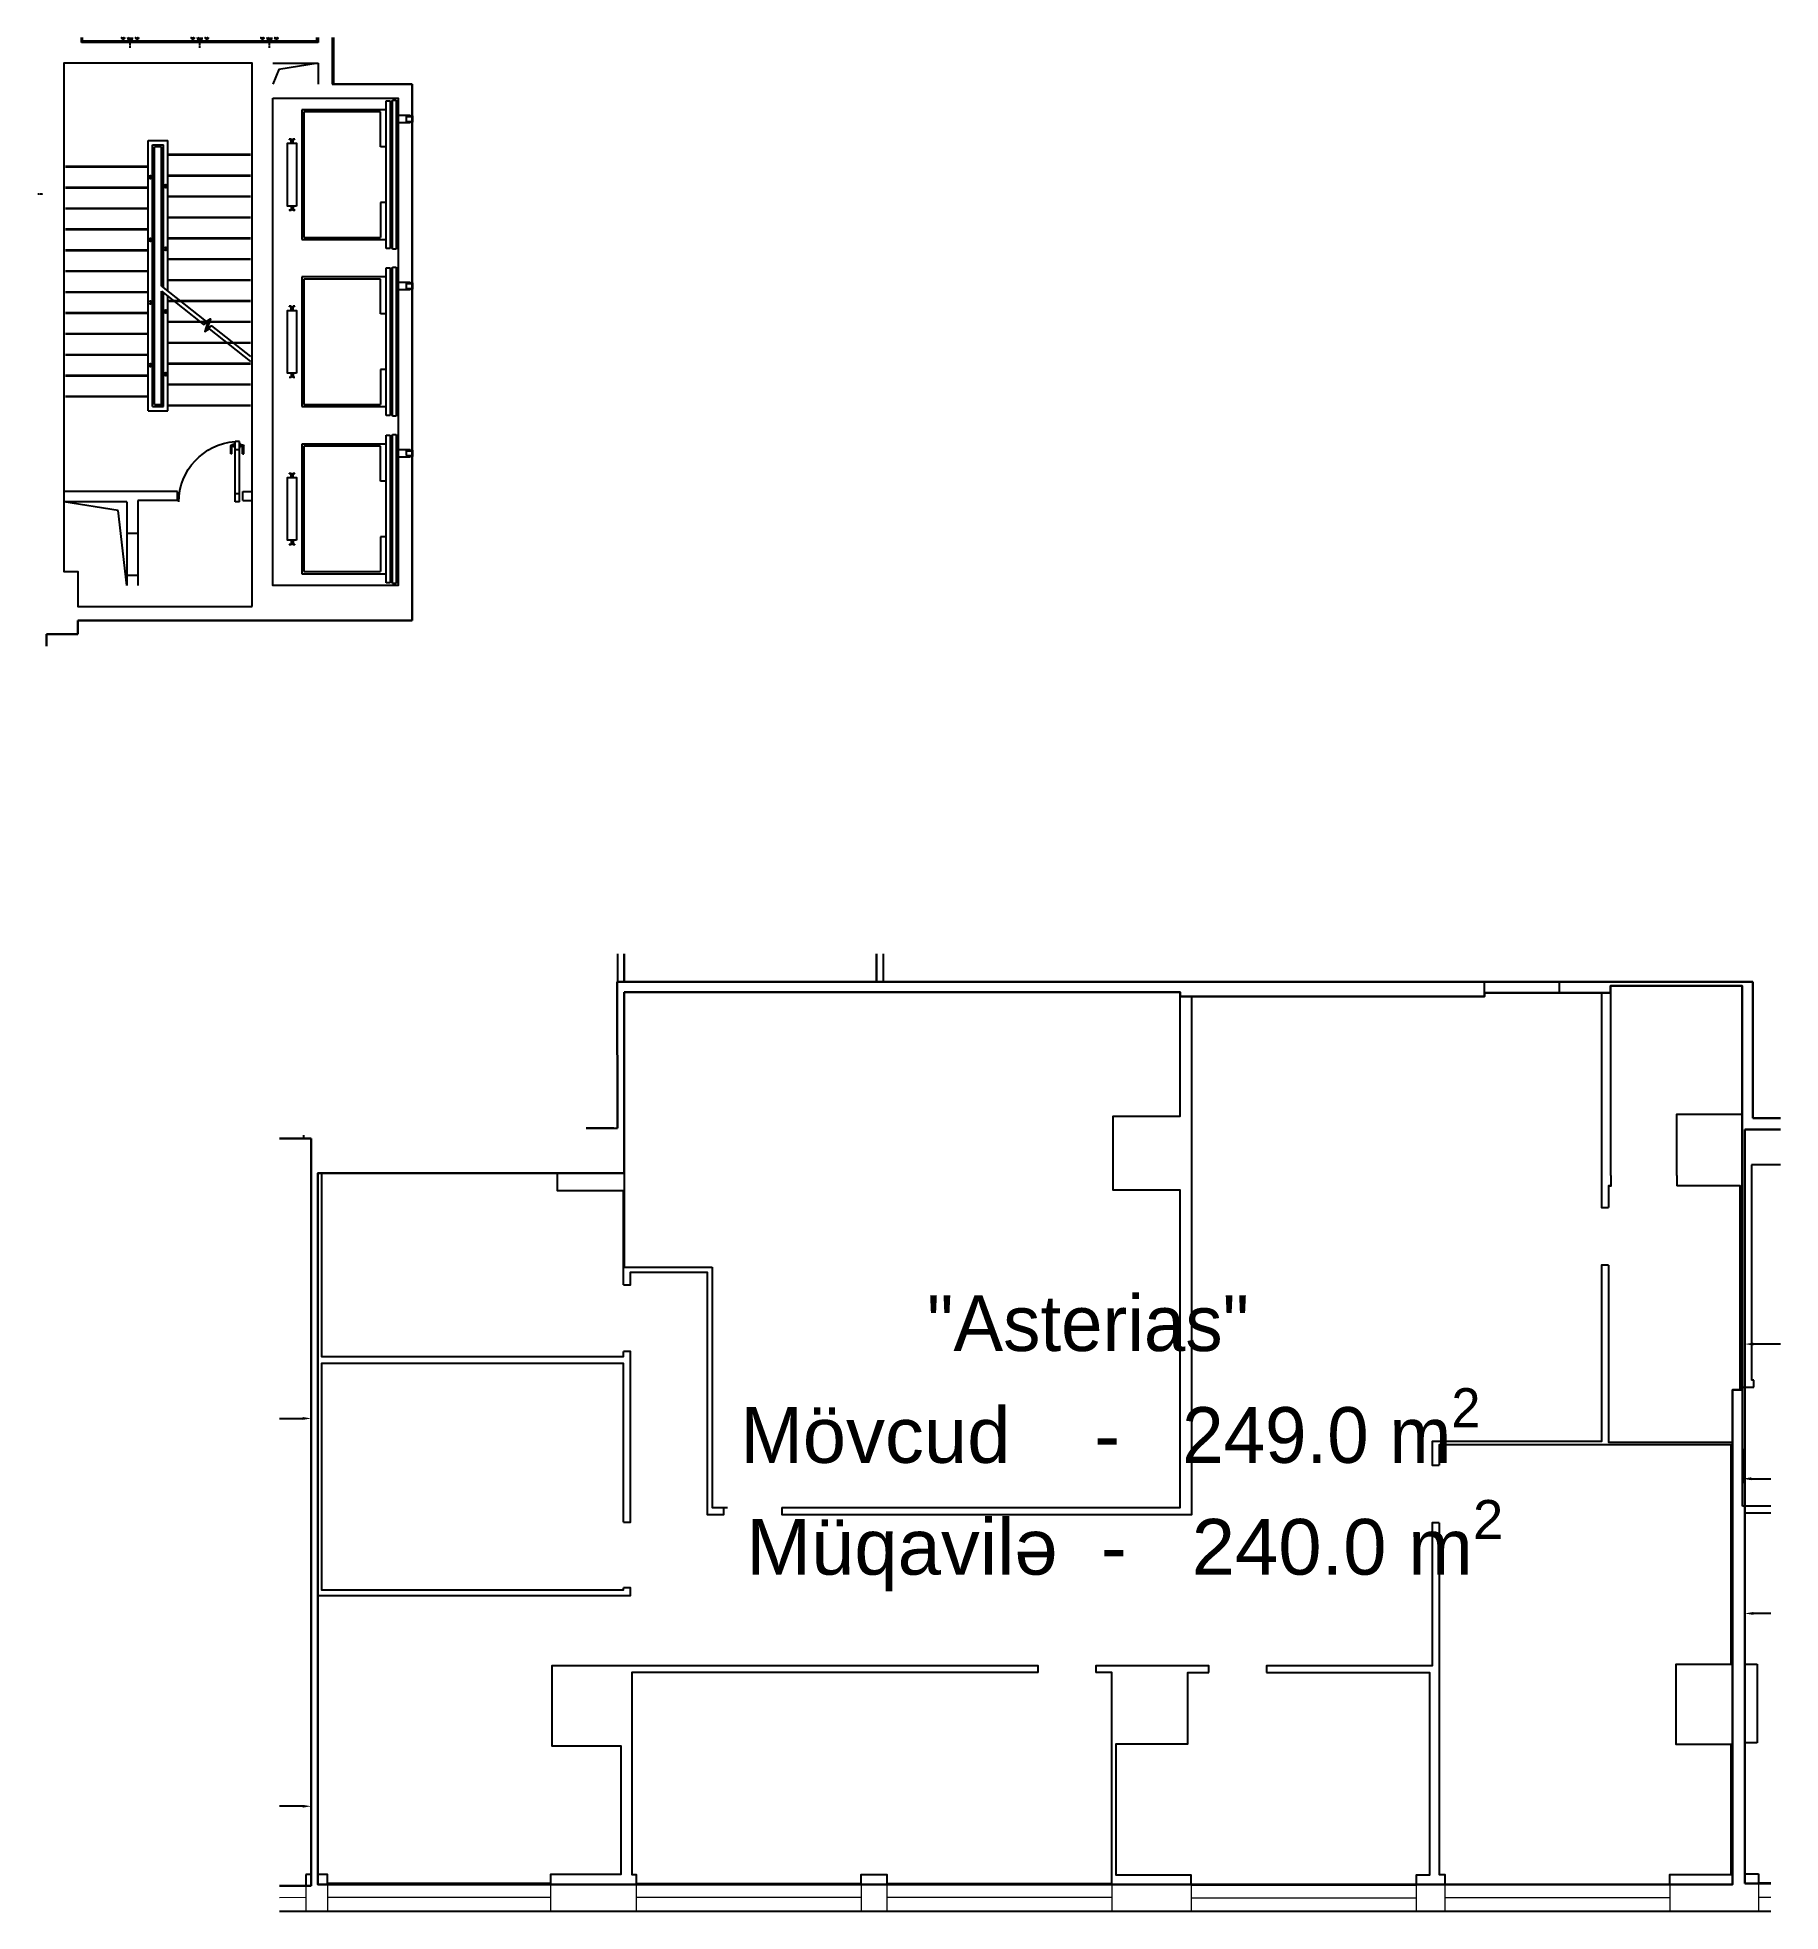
# Model space of a CAD drawing. Header units: millimetres. Extents: x 1200793 to 1225818, y -220242 to -193332.
import ezdxf

# ---------------------------------------------------------------- set-up
doc = ezdxf.new("R2010")
doc.units = ezdxf.units.MM
doc.linetypes.add('DASHDOT2', pattern=[12.7, 6.35, -3.175, 0, -3.175])
doc.linetypes.add('HIDDEN2', pattern=[4.7625, 3.175, -1.5875])
for name, color, linetype in [('Baca', 7, 'Continuous'), ('Divar-esas', 7, 'Continuous'), ('Divar-komek', 7, 'Continuous'), ('Kafel', 7, 'Continuous'), ('Lift', 7, 'Continuous'), ('Meheccer', 7, 'Continuous'), ('OFFICE_BOUNDARY', 3, 'Continuous'), ('Pillekan', 7, 'Continuous'), ('Qapi', 7, 'Continuous'), ('Santexnika', 7, 'Continuous')]:
    doc.layers.add(name, color=color, linetype=linetype)
doc.layers.add('syse', color=135, linetype='Continuous', lineweight=15)

msp = doc.modelspace()

# ---------------------------------------------------------------- linework, layer by layer
for p, q in [((1201423, -193402), (1201423, -193332)), ((1204823, -193402), (1201423, -193402)), ((1204823, -193332), (1204823, -193402)), ((1205023, -193332), (1205023, -194002)), ((1205023, -194002), (1206173, -194002)), ((1206173, -194002), (1206173, -201702)), ((1204434, -194792), (1204408, -194792)), ((1204408, -194796), (1204408, -194792)), ((1204430, -194796), (1204408, -194796)), ((1204434, -194848), (1204434, -194800)), ((1204438, -194844), (1204438, -194796)), ((1204458, -194844), (1204458, -194796)), ((1204488, -194792), (1204462, -194792)), ((1204462, -194848), (1204462, -194800)), ((1204488, -194796), (1204466, -194796)), ((1204488, -194796), (1204488, -194792)), ((1204458, -194852), (1204438, -194852)), ((1204454, -194848), (1204442, -194848)), ((1204408, -195808), (1204408, -195812)), ((1204408, -195808), (1204430, -195808)), ((1204408, -195812), (1204434, -195812)), ((1204434, -195756), (1204434, -195804)), ((1204438, -195752), (1204458, -195752)), ((1204438, -195760), (1204438, -195808)), ((1204442, -195756), (1204454, -195756)), ((1204458, -195760), (1204458, -195808)), ((1204462, -195756), (1204462, -195804)), ((1204462, -195812), (1204488, -195812)), ((1204466, -195808), (1204488, -195808)), ((1204488, -195808), (1204488, -195812)), ((1204434, -197192), (1204408, -197192)), ((1204408, -197196), (1204408, -197192)), ((1204430, -197196), (1204408, -197196)), ((1204434, -197248), (1204434, -197200)), ((1204438, -197244), (1204438, -197196)), ((1204454, -197248), (1204442, -197248)), ((1204458, -197244), (1204458, -197196)), ((1204488, -197192), (1204462, -197192)), ((1204462, -197248), (1204462, -197200)), ((1204488, -197196), (1204466, -197196)), ((1204488, -197196), (1204488, -197192)), ((1204458, -197252), (1204438, -197252)), ((1204408, -198208), (1204408, -198212)), ((1204408, -198208), (1204430, -198208)), ((1204408, -198212), (1204434, -198212)), ((1204434, -198156), (1204434, -198204)), ((1204438, -198152), (1204458, -198152)), ((1204438, -198160), (1204438, -198208)), ((1204442, -198156), (1204454, -198156)), ((1204458, -198160), (1204458, -198208)), ((1204462, -198156), (1204462, -198204)), ((1204462, -198212), (1204488, -198212)), ((1204466, -198208), (1204488, -198208)), ((1204488, -198208), (1204488, -198212)), ((1204434, -199592), (1204408, -199592)), ((1204408, -199596), (1204408, -199592)), ((1204430, -199596), (1204408, -199596)), ((1204434, -199648), (1204434, -199600)), ((1204438, -199644), (1204438, -199596)), ((1204458, -199652), (1204438, -199652)), ((1204454, -199648), (1204442, -199648)), ((1204458, -199644), (1204458, -199596)), ((1204488, -199592), (1204462, -199592)), ((1204462, -199648), (1204462, -199600)), ((1204488, -199596), (1204466, -199596)), ((1204488, -199596), (1204488, -199592)), ((1204408, -200608), (1204408, -200612)), ((1204408, -200608), (1204430, -200608)), ((1204408, -200612), (1204434, -200612)), ((1204434, -200556), (1204434, -200604)), ((1204438, -200552), (1204458, -200552)), ((1204438, -200560), (1204438, -200608)), ((1204442, -200556), (1204454, -200556)), ((1204458, -200560), (1204458, -200608)), ((1204462, -200556), (1204462, -200604)), ((1204462, -200612), (1204488, -200612)), ((1204466, -200608), (1204488, -200608)), ((1204488, -200608), (1204488, -200612)), ((1206173, -201702), (1201373, -201702)), ((1201373, -201702), (1201373, -201902)), ((1201373, -201902), (1200923, -201902)), ((1200923, -201902), (1200923, -202072)), ((1209118, -206492), (1209118, -206892)), ((1209218, -206492), (1209218, -206891)), ((1212838, -206891), (1212838, -206492)), ((1212938, -206892), (1212938, -206492)), ((1209118, -208992), (1209118, -206892)), ((1209118, -206892), (1225418, -206892)), ((1209218, -206891), (1212838, -206891)), ((1225418, -206892), (1225418, -208852)), ((1208668, -208993), (1209118, -208992)), ((1225418, -208852), (1225818, -208852)), ((1204613, -209092), (1204613, -209142)), ((1204613, -209142), (1204723, -209142)), ((1204723, -209142), (1204723, -219712)), ((1225818, -209522), (1225403, -209522)), ((1225403, -209522), (1225403, -212612)), ((1225273, -214422), (1225273, -212712)), ((1225273, -212712), (1225433, -212712)), ((1225433, -212712), (1225433, -212612)), ((1225678, -214422), (1225273, -214422)), ((1225678, -214522), (1225303, -214522)), ((1225303, -214522), (1225303, -216692)), ((1225303, -216692), (1225483, -216692)), ((1225483, -216692), (1225483, -217822)), ((1225483, -217822), (1225303, -217822)), ((1225303, -217822), (1225303, -219702)), ((1204723, -219712), (1204643, -219712)), ((1204643, -219712), (1204643, -219872)), ((1225303, -219702), (1225503, -219702)), ((1225503, -219702), (1225503, -219832)), ((1225503, -219832), (1225678, -219832)), ((1204643, -219872), (1204268, -219872)), ((1225678, -220242), (1204268, -220242))]:
    msp.add_line(p, q)
at = {"color": 1, "lineweight": 30}
for p, q in [((1205043, -194002), (1205043, -193332)), ((1206173, -194002), (1205043, -194002)), ((1206173, -201702), (1206173, -194002)), ((1201373, -201902), (1201373, -201702)), ((1201373, -201702), (1206173, -201702)), ((1200923, -202072), (1200923, -201902)), ((1200923, -201902), (1201373, -201902)), ((1209218, -206891), (1209218, -206492)), ((1212838, -206492), (1212838, -206891)), ((1225418, -206892), (1209116, -206892)), ((1209116, -206892), (1209119, -208992)), ((1212838, -206891), (1209218, -206891)), ((1225418, -208852), (1225418, -206892)), ((1209218, -207042), (1217198, -207042)), ((1209218, -209642), (1209218, -207042)), ((1217198, -207042), (1217198, -207102)), ((1217198, -207102), (1221568, -207102)), ((1221568, -207102), (1221568, -207052)), ((1221568, -207052), (1223378, -207052)), ((1223378, -207052), (1223378, -206952)), ((1223378, -206952), (1225268, -206952)), ((1225268, -206952), (1225268, -212752)), ((1209068, -208992), (1208668, -208992)), ((1225303, -219842), (1225303, -209012)), ((1225303, -209012), (1225818, -209012)), ((1225818, -208852), (1225418, -208852)), ((1204268, -209142), (1204723, -209142)), ((1204723, -209142), (1204723, -219872)), ((1204818, -219852), (1204818, -209642)), ((1204818, -209642), (1209218, -209642)), ((1225268, -212752), (1225128, -212752)), ((1225128, -212752), (1225128, -219852)), ((1225128, -219852), (1204818, -219852)), ((1225678, -219842), (1225303, -219842)), ((1204723, -219872), (1204268, -219872))]:
    msp.add_line(p, q, dxfattribs=at)
at = {"color": 0, "lineweight": -2, "transparency": 16777216}
for p, q in [((1225303, -212013), (1225303, -212157)), ((1204723, -213159), (1204723, -213099)), ((1225273, -213598), (1225273, -214091)), ((1225303, -216165), (1225303, -215900)), ((1204723, -219080), (1204723, -218668))]:
    msp.add_line(p, q, dxfattribs=at)
at = {"color": 0, "lineweight": -2}
for p, q in [((1225818, -212094), (1225428, -212094)), ((1204268, -213162), (1204598, -213162)), ((1225398, -214028), (1225678, -214028)), ((1225678, -215962), (1225428, -215962)), ((1204598, -218731), (1204268, -218731))]:
    msp.add_line(p, q, dxfattribs=at)
at = {"color": 5, "lineweight": 5}
for p, q in [((1204643, -220042), (1204268, -220044)), ((1225678, -220042), (1225503, -220042))]:
    msp.add_line(p, q, dxfattribs=at)
for points in [[(1203873, -201502), (1203873, -193702), (1201173, -193702), (1201173, -201002), (1201373, -201002), (1201373, -201502), (1203873, -201502)], [(1217368, -207102), (1221568, -207102), (1221568, -206892)], [(1222638, -206892), (1222638, -207052), (1223248, -207052), (1223248, -210132), (1223348, -210132)], [(1209218, -207042), (1209218, -210992), (1210478, -210992)], [(1217148, -207042), (1209218, -207042)], [(1211478, -214442), (1217198, -214442), (1217198, -209882), (1216238, -209882), (1216238, -208822), (1217198, -208822), (1217198, -207042)], [(1211478, -214442), (1211478, -214542), (1217368, -214542), (1217368, -207102)], [(1224328, -209672), (1224328, -208792), (1225268, -208792), (1225268, -206952), (1223378, -206952), (1223378, -209672)], [(1209208, -211242), (1209208, -209892), (1208258, -209892), (1208258, -209642), (1204868, -209642), (1204868, -212272), (1209208, -212272), (1209208, -212202)], [(1223348, -209822), (1223388, -209822), (1223388, -209672)], [(1223348, -210962), (1223348, -213502), (1225128, -213502), (1225128, -212752), (1225238, -212752), (1225238, -209822), (1224328, -209822)], [(1223388, -209822), (1223348, -209822), (1223348, -210132)], [(1224328, -209672), (1224328, -209822)], [(1223348, -210962), (1223248, -210962), (1223248, -213492), (1220818, -213492), (1220818, -213832), (1220918, -213832)], [(1209208, -211242), (1209308, -211242), (1209308, -211062), (1210408, -211062), (1210408, -214542), (1210648, -214542), (1210648, -214442)], [(1210478, -210992), (1210478, -214442), (1210698, -214442)], [(1209208, -214652), (1209308, -214652), (1209308, -212202), (1209208, -212202)], [(1209208, -214652), (1209208, -212372), (1204868, -212372), (1204868, -215622), (1209208, -215622), (1209208, -215592)], [(1225433, -212612), (1225403, -212612)], [(1220918, -214662), (1220918, -219712), (1220998, -219712), (1220998, -219852), (1224228, -219852), (1224228, -219712), (1225108, -219712), (1225108, -217842), (1224318, -217842), (1224318, -216692), (1225108, -216692), (1225108, -213542), (1220918, -213542), (1220918, -213832)], [(1220918, -214662), (1220818, -214662), (1220818, -216712), (1218438, -216712), (1218438, -216812)], [(1209208, -216712), (1208178, -216712), (1208178, -217862), (1209168, -217862), (1209168, -219712), (1208158, -219712), (1208158, -219842), (1204958, -219842), (1204958, -219712), (1204818, -219712), (1204818, -215702), (1209208, -215702)], [(1209208, -215702), (1209308, -215702), (1209308, -215592), (1209208, -215592)], [(1215158, -216812), (1215158, -216712), (1209308, -216712), (1209208, -216712)], [(1215158, -216812), (1209328, -216812), (1209328, -219712), (1209388, -219712), (1209388, -219842), (1212618, -219842), (1212618, -219712), (1212988, -219712), (1212988, -219842), (1216218, -219842), (1216218, -216812), (1215988, -216812)], [(1217608, -216812), (1217608, -216712), (1215988, -216712), (1215988, -216812)], [(1218438, -216812), (1220778, -216812), (1220778, -219722), (1220588, -219722), (1220588, -219862), (1217358, -219862), (1217358, -219722), (1216278, -219722), (1216278, -217832), (1217308, -217832), (1217308, -216812), (1217608, -216812)]]:
    msp.add_lwpolyline(points)
msp.add_lwpolyline([(1204173, -194202), (1205973, -194202), (1205973, -201202), (1204173, -201202)], close=True)
at = {"lineweight": 5}
for points in [[(1204958, -219842), (1204958, -220242)], [(1208158, -219842), (1208158, -220242)], [(1209388, -219842), (1209388, -220242)], [(1212618, -219842), (1212618, -220242)], [(1212988, -219842), (1212988, -220242)], [(1216218, -219842), (1216218, -220242)], [(1220998, -219852), (1220998, -220242)], [(1224228, -219852), (1224228, -220242)], [(1225503, -219832), (1225503, -220242)], [(1204643, -219872), (1204643, -220242)], [(1217358, -219862), (1217358, -220242)], [(1220588, -219862), (1220588, -220242)]]:
    msp.add_lwpolyline(points, dxfattribs=at)
at = {"color": 5, "lineweight": 5}
for points in [[(1208158, -220042), (1204958, -220042)], [(1212618, -220042), (1209388, -220042)], [(1216218, -220042), (1212988, -220042)], [(1220588, -220052), (1217358, -220052)], [(1224228, -220047), (1220998, -220047)]]:
    msp.add_lwpolyline(points, dxfattribs=at)
at = {"extrusion": (0, 0, -1)}
for centre, start, end in [((-1204430, -194800), 90, 180), ((-1204434, -194796), 90, 180), ((-1204462, -194796), 0, 90), ((-1204466, -194800), 0, 90), ((-1204438, -194848), -90, 0), ((-1204442, -194844), -90, 0), ((-1204454, -194844), 180, -90), ((-1204458, -194848), 180, -90), ((-1204430, -195804), 180, -90), ((-1204438, -195756), 0, 90), ((-1204434, -195808), 180, -90), ((-1204442, -195760), 0, 90), ((-1204454, -195760), 90, 180), ((-1204458, -195756), 90, 180), ((-1204462, -195808), -90, 0), ((-1204466, -195804), -90, 0), ((-1204430, -197200), 90, 180), ((-1204434, -197196), 90, 180), ((-1204438, -197248), -90, 0), ((-1204442, -197244), -90, 0), ((-1204454, -197244), 180, -90), ((-1204462, -197196), 0, 90), ((-1204458, -197248), 180, -90), ((-1204466, -197200), 0, 90), ((-1204430, -198204), 180, -90), ((-1204438, -198156), 0, 90), ((-1204434, -198208), 180, -90), ((-1204442, -198160), 0, 90), ((-1204454, -198160), 90, 180), ((-1204458, -198156), 90, 180), ((-1204462, -198208), -90, 0), ((-1204466, -198204), -90, 0), ((-1204430, -199600), 90, 180), ((-1204434, -199596), 90, 180), ((-1204438, -199648), -90, 0), ((-1204442, -199644), -90, 0), ((-1204454, -199644), 180, -90), ((-1204462, -199596), 0, 90), ((-1204458, -199648), 180, -90), ((-1204466, -199600), 0, 90), ((-1204430, -200604), 180, -90), ((-1204438, -200556), 0, 90), ((-1204434, -200608), 180, -90), ((-1204442, -200560), 0, 90), ((-1204454, -200560), 90, 180), ((-1204458, -200556), 90, 180), ((-1204462, -200608), -90, 0), ((-1204466, -200604), -90, 0)]:
    msp.add_arc(centre, 4, start, end, dxfattribs=at)
at = {"color": 0, "transparency": 16777216}
for points in [[(1225428, -212074), (1225428, -212115), (1225303, -212094)], [(1204598, -213141), (1204598, -213183), (1204723, -213162)], [(1225398, -214007), (1225398, -214049), (1225273, -214028)], [(1225428, -215941), (1225428, -215983), (1225303, -215962)], [(1204598, -218710), (1204598, -218751), (1204723, -218731)]]:
    msp.add_solid(points, dxfattribs=at)
at = {"layer": 'Baca'}
for p, q in [((1201952, -200124), (1201173, -200002)), ((1202073, -201202), (1201952, -200124))]:
    msp.add_line(p, q, dxfattribs=at)
msp.add_lwpolyline([(1204823, -193702), (1204257, -193793), (1204173, -194002)], dxfattribs=at)
at = {"layer": 'Divar-esas'}
for p, q in [((1202803, -199852), (1201173, -199852)), ((1202803, -199982), (1202803, -199852)), ((1203743, -199852), (1203873, -199852)), ((1203743, -199982), (1203743, -199852)), ((1202073, -200002), (1201173, -200002)), ((1202073, -200002), (1202073, -200452)), ((1202803, -199982), (1202233, -199982)), ((1202233, -199982), (1202233, -200452)), ((1203743, -199982), (1203873, -199982)), ((1202073, -200452), (1202233, -200452)), ((1202073, -201052), (1202073, -201202)), ((1202073, -201052), (1202233, -201052)), ((1202233, -201052), (1202233, -201202))]:
    msp.add_line(p, q, dxfattribs=at)
at = {"layer": 'Divar-komek'}
for p, q in [((1204823, -193332), (1204823, -193402)), ((1205023, -193332), (1205023, -194002)), ((1205023, -193332), (1205023, -194002)), ((1204173, -193702), (1204823, -193702)), ((1204823, -193702), (1204823, -194002)), ((1202073, -200452), (1202073, -201052)), ((1202233, -200452), (1202233, -201052))]:
    msp.add_line(p, q, dxfattribs=at)
at = {"layer": 'Kafel'}
for p, q in [((1201438, -193402), (1201438, -193332)), ((1201438, -193387), (1204803, -193387)), ((1204803, -193402), (1204803, -193332)), ((1205043, -193332), (1205043, -194002))]:
    msp.add_line(p, q, dxfattribs=at)
at = {"layer": 'Lift'}
for p, q in [((1205798, -196362), (1205798, -194242)), ((1205798, -194242), (1205858, -194242)), ((1205858, -194242), (1205858, -196362)), ((1205888, -196372), (1205888, -194232)), ((1205888, -194232), (1205943, -194232)), ((1205888, -194232), (1205943, -194232)), ((1205943, -194232), (1205943, -196372)), ((1204588, -194371), (1204588, -196233)), ((1205798, -194371), (1204588, -194371)), ((1204618, -194402), (1204618, -196202)), ((1205718, -194402), (1204618, -194402)), ((1205718, -194902), (1205718, -194402)), ((1205798, -194902), (1205718, -194902)), ((1205798, -195702), (1205718, -195702)), ((1205718, -195702), (1205718, -196202)), ((1204588, -196233), (1205798, -196233)), ((1204618, -196202), (1205718, -196202)), ((1205858, -196362), (1205798, -196362)), ((1205943, -196372), (1205888, -196372)), ((1205798, -198762), (1205798, -196642)), ((1205798, -196642), (1205858, -196642)), ((1205858, -196642), (1205858, -198762)), ((1205888, -198772), (1205888, -196632)), ((1205888, -196632), (1205943, -196632)), ((1205888, -196632), (1205943, -196632)), ((1205943, -196632), (1205943, -198772)), ((1204588, -196771), (1204588, -198633)), ((1205798, -196771), (1204588, -196771)), ((1204618, -196802), (1204618, -198602)), ((1205718, -196802), (1204618, -196802)), ((1205718, -197302), (1205718, -196802)), ((1205798, -197302), (1205718, -197302)), ((1205798, -198102), (1205718, -198102)), ((1205718, -198102), (1205718, -198602)), ((1204588, -198633), (1205798, -198633)), ((1204618, -198602), (1205718, -198602)), ((1205858, -198762), (1205798, -198762)), ((1205943, -198772), (1205888, -198772)), ((1205798, -201162), (1205798, -199042)), ((1205798, -199042), (1205858, -199042)), ((1205858, -199042), (1205858, -201162)), ((1205888, -201172), (1205888, -199032)), ((1205888, -199032), (1205943, -199032)), ((1205888, -199032), (1205943, -199032)), ((1205943, -199032), (1205943, -201172)), ((1204588, -199171), (1204588, -201033)), ((1205798, -199171), (1204588, -199171)), ((1204618, -199202), (1204618, -201002)), ((1205718, -199202), (1204618, -199202)), ((1205718, -199702), (1205718, -199202)), ((1205798, -199702), (1205718, -199702)), ((1205798, -200502), (1205718, -200502)), ((1205718, -200502), (1205718, -201002)), ((1204618, -201002), (1205718, -201002)), ((1204588, -201033), (1205798, -201033)), ((1205858, -201162), (1205798, -201162)), ((1205943, -201172), (1205888, -201172))]:
    msp.add_line(p, q, dxfattribs=at)
at = {"layer": 'Lift', "linetype": 'Continuous'}
for p, q in [((1205973, -194447), (1206143, -194447)), ((1206143, -194557), (1205973, -194557)), ((1206088, -194467), (1206173, -194467)), ((1206088, -194467), (1206088, -194537)), ((1206088, -194537), (1206173, -194537)), ((1206143, -194447), (1206143, -194467)), ((1206143, -194537), (1206143, -194557)), ((1206173, -194457), (1206176, -194457)), ((1206173, -194547), (1206176, -194547)), ((1206176, -194457), (1206176, -194547)), ((1205973, -196847), (1206143, -196847)), ((1206143, -196957), (1205973, -196957)), ((1206088, -196867), (1206173, -196867)), ((1206088, -196867), (1206088, -196937)), ((1206088, -196937), (1206173, -196937)), ((1206143, -196847), (1206143, -196867)), ((1206143, -196937), (1206143, -196957)), ((1206173, -196857), (1206176, -196857)), ((1206173, -196947), (1206176, -196947)), ((1206176, -196857), (1206176, -196947)), ((1205973, -199247), (1206143, -199247)), ((1206143, -199357), (1205973, -199357)), ((1206088, -199267), (1206173, -199267)), ((1206088, -199267), (1206088, -199337)), ((1206088, -199337), (1206173, -199337)), ((1206143, -199247), (1206143, -199267)), ((1206143, -199337), (1206143, -199357)), ((1206173, -199257), (1206176, -199257)), ((1206173, -199347), (1206176, -199347)), ((1206176, -199257), (1206176, -199347))]:
    msp.add_line(p, q, dxfattribs=at)
at = {"layer": 'Lift', "extrusion": (0, 0, -1)}
for points in [[(-1204513, -195752), (-1204383, -195752), (-1204383, -194852), (-1204513, -194852)], [(-1204513, -198152), (-1204383, -198152), (-1204383, -197252), (-1204513, -197252)], [(-1204513, -200552), (-1204383, -200552), (-1204383, -199652), (-1204513, -199652)]]:
    msp.add_lwpolyline(points, close=True, dxfattribs=at)
at = {"layer": 'Meheccer'}
for p, q in [((1202383, -198692), (1202383, -194812)), ((1202383, -194812), (1202663, -194812)), ((1202663, -196974), (1202663, -194812)), ((1202443, -198632), (1202443, -194872)), ((1202443, -194872), (1202603, -194872)), ((1202603, -196927), (1202603, -194872)), ((1202603, -198632), (1202603, -197000)), ((1202663, -198692), (1202663, -197048)), ((1202383, -198692), (1202663, -198692)), ((1202443, -198632), (1202603, -198632))]:
    msp.add_line(p, q, dxfattribs=at)
for centre, radius in [((1202413, -195337), 25), ((1202413, -195337), 5), ((1202633, -195467), 25), ((1202633, -195467), 5), ((1202413, -196237), 25), ((1202633, -196367), 25), ((1202413, -197138), 25), ((1202633, -197267), 25), ((1202633, -197267), 5), ((1202413, -198037), 25), ((1202633, -198167), 25), ((1202633, -198167), 5)]:
    msp.add_circle(centre, radius, dxfattribs=at)
at = {"layer": 'Meheccer', "linetype": 'HIDDEN2'}
for centre in [(1202413, -196237), (1202633, -196367), (1202413, -197138), (1202413, -198037)]:
    msp.add_circle(centre, 5, dxfattribs=at)
at = {"layer": 'OFFICE_BOUNDARY'}
msp.add_lwpolyline([(1209218, -207042), (1217198, -207042), (1217198, -207102), (1221568, -207102), (1221568, -207052), (1223378, -207052), (1223378, -206952), (1225268, -206952), (1225268, -212752), (1225128, -212752), (1225128, -219852), (1204818, -219852), (1204818, -209642), (1209218, -209642), (1209218, -207042)], close=True, dxfattribs=at)
at = {"layer": 'Pillekan'}
for p, q in [((1202473, -198602), (1202473, -194902)), ((1202573, -194902), (1202473, -194902)), ((1202573, -196903), (1202573, -194902)), ((1202573, -195010), (1202603, -195010)), ((1202573, -195017), (1202603, -195017)), ((1202663, -195010), (1203853, -195010)), ((1202663, -195017), (1203853, -195017)), ((1202383, -195187), (1201193, -195187)), ((1202383, -195194), (1201193, -195194)), ((1202473, -195187), (1202443, -195187)), ((1202473, -195194), (1202443, -195194)), ((1202573, -195310), (1202603, -195310)), ((1202573, -195317), (1202603, -195317)), ((1202663, -195310), (1203853, -195310)), ((1202663, -195317), (1203853, -195317)), ((1202383, -195487), (1201193, -195487)), ((1202383, -195494), (1201193, -195494)), ((1202473, -195487), (1202443, -195487)), ((1202473, -195494), (1202443, -195494)), ((1202573, -195610), (1202603, -195610)), ((1202573, -195617), (1202603, -195617)), ((1202663, -195610), (1203853, -195610)), ((1202663, -195617), (1203853, -195617)), ((1202383, -195787), (1201193, -195787)), ((1202383, -195794), (1201193, -195794)), ((1202473, -195787), (1202443, -195787)), ((1202473, -195794), (1202443, -195794)), ((1202383, -196087), (1201193, -196087)), ((1202383, -196094), (1201193, -196094)), ((1202473, -196087), (1202443, -196087)), ((1202473, -196094), (1202443, -196094)), ((1202573, -195910), (1202603, -195910)), ((1202573, -195917), (1202603, -195917)), ((1202663, -195910), (1203853, -195910)), ((1202663, -195917), (1203853, -195917)), ((1202383, -196387), (1201193, -196387)), ((1202383, -196394), (1201193, -196394)), ((1202473, -196387), (1202443, -196387)), ((1202473, -196394), (1202443, -196394)), ((1202573, -196210), (1202603, -196210)), ((1202573, -196217), (1202603, -196217)), ((1202663, -196210), (1203853, -196210)), ((1202663, -196217), (1203853, -196217)), ((1202383, -196687), (1201193, -196687)), ((1202383, -196694), (1201193, -196694)), ((1202473, -196687), (1202443, -196687)), ((1202473, -196694), (1202443, -196694)), ((1202573, -196510), (1202603, -196510)), ((1202573, -196517), (1202603, -196517)), ((1202663, -196510), (1203853, -196510)), ((1202663, -196517), (1203853, -196517)), ((1202573, -196810), (1202603, -196810)), ((1202573, -196817), (1202603, -196817)), ((1202573, -198617), (1202573, -196977)), ((1202663, -196810), (1203853, -196810)), ((1202663, -196817), (1203853, -196817)), ((1202383, -196987), (1201193, -196987)), ((1202383, -196994), (1201193, -196994)), ((1202473, -196987), (1202443, -196987)), ((1202473, -196994), (1202443, -196994)), ((1202573, -197110), (1202603, -197110)), ((1202573, -197117), (1202603, -197117)), ((1202663, -197110), (1203853, -197110)), ((1202663, -197117), (1203853, -197117)), ((1202383, -197287), (1201193, -197287)), ((1202383, -197294), (1201193, -197294)), ((1202473, -197287), (1202443, -197287)), ((1202473, -197294), (1202443, -197294)), ((1202573, -197410), (1202603, -197410)), ((1202573, -197417), (1202603, -197417)), ((1202663, -197410), (1203853, -197410)), ((1202663, -197417), (1203853, -197417)), ((1202383, -197587), (1201193, -197587)), ((1202383, -197594), (1201193, -197594)), ((1202473, -197587), (1202443, -197587)), ((1202473, -197594), (1202443, -197594)), ((1202573, -197710), (1202603, -197710)), ((1202573, -197717), (1202603, -197717)), ((1202663, -197710), (1203853, -197710)), ((1202663, -197717), (1203853, -197717)), ((1202383, -197887), (1201193, -197887)), ((1202383, -197894), (1201193, -197894)), ((1202473, -197887), (1202443, -197887)), ((1202473, -197894), (1202443, -197894)), ((1202573, -198010), (1202603, -198010)), ((1202573, -198017), (1202603, -198017)), ((1202663, -198010), (1203853, -198010)), ((1202663, -198017), (1203853, -198017)), ((1202383, -198187), (1201193, -198187)), ((1202383, -198194), (1201193, -198194)), ((1202473, -198187), (1202443, -198187)), ((1202473, -198194), (1202443, -198194)), ((1202573, -198310), (1202603, -198310)), ((1202573, -198317), (1202603, -198317)), ((1202663, -198310), (1203853, -198310)), ((1202663, -198317), (1203853, -198317)), ((1202383, -198487), (1201193, -198487)), ((1202383, -198494), (1201193, -198494)), ((1202473, -198487), (1202443, -198487)), ((1202473, -198494), (1202443, -198494)), ((1202473, -198602), (1202573, -198602)), ((1202573, -198610), (1202603, -198610)), ((1202573, -198617), (1202603, -198617)), ((1202663, -198610), (1203853, -198610)), ((1202663, -198617), (1203853, -198617))]:
    msp.add_line(p, q, dxfattribs=at)
at = {"layer": 'Pillekan', "linetype": 'Continuous'}
for points in [[(1202573, -196903), (1203213, -197409), (1203275, -197370), (1203229, -197509), (1203292, -197471), (1203853, -197913)], [(1202573, -196977), (1203177, -197454), (1203239, -197415), (1203193, -197554), (1203255, -197516), (1203853, -197987)]]:
    msp.add_lwpolyline(points, dxfattribs=at)
at = {"layer": 'Qapi', "linetype": 'Continuous'}
for p, q in [((1203567, -199313), (1203567, -199198)), ((1203567, -199313), (1203567, -199198)), ((1203585, -199313), (1203567, -199313)), ((1203585, -199313), (1203567, -199313)), ((1203611, -199180), (1203585, -199180)), ((1203611, -199180), (1203585, -199180)), ((1203611, -199180), (1203585, -199180)), ((1203611, -199180), (1203585, -199180)), ((1203611, -199180), (1203585, -199180)), ((1203611, -199180), (1203585, -199180)), ((1203585, -199313), (1203585, -199198)), ((1203611, -199198), (1203585, -199198)), ((1203585, -199313), (1203585, -199198)), ((1203611, -199198), (1203585, -199198)), ((1203611, -199215), (1203611, -199162)), ((1203611, -199215), (1203611, -199162)), ((1203629, -199162), (1203611, -199162)), ((1203611, -199215), (1203611, -199162)), ((1203611, -199215), (1203611, -199162)), ((1203629, -199162), (1203611, -199162)), ((1203629, -199215), (1203611, -199215)), ((1203629, -199215), (1203611, -199215)), ((1203691, -199162), (1203709, -199162)), ((1203691, -199162), (1203709, -199162)), ((1203691, -199215), (1203709, -199215)), ((1203691, -199215), (1203709, -199215)), ((1203709, -199215), (1203709, -199162)), ((1203709, -199215), (1203709, -199162)), ((1203709, -199215), (1203709, -199162)), ((1203709, -199215), (1203709, -199162)), ((1203709, -199180), (1203736, -199180)), ((1203709, -199180), (1203736, -199180)), ((1203709, -199180), (1203736, -199180)), ((1203709, -199180), (1203736, -199180)), ((1203709, -199180), (1203736, -199180)), ((1203709, -199180), (1203736, -199180)), ((1203709, -199198), (1203736, -199198)), ((1203709, -199198), (1203736, -199198)), ((1203736, -199313), (1203736, -199198)), ((1203736, -199313), (1203736, -199198)), ((1203736, -199313), (1203754, -199313)), ((1203736, -199313), (1203754, -199313)), ((1203754, -199313), (1203754, -199198)), ((1203754, -199313), (1203754, -199198))]:
    msp.add_line(p, q, dxfattribs=at)
at = {"layer": 'Qapi'}
for p, q in [((1203691, -199135), (1203629, -199135)), ((1203691, -199135), (1203629, -199135)), ((1203629, -200002), (1203629, -199135)), ((1203691, -199135), (1203629, -199135)), ((1203691, -199135), (1203629, -199135)), ((1203629, -200002), (1203629, -199135)), ((1203691, -199251), (1203629, -199251)), ((1203691, -199251), (1203629, -199251)), ((1203691, -200002), (1203691, -199135)), ((1203691, -200002), (1203691, -199135)), ((1203691, -199887), (1203629, -199887)), ((1203691, -199887), (1203629, -199887)), ((1203691, -200002), (1203629, -200002)), ((1203691, -200002), (1203629, -200002)), ((1203691, -200002), (1203629, -200002)), ((1203691, -200002), (1203629, -200002))]:
    msp.add_line(p, q, dxfattribs=at)
at = {"layer": 'Qapi', "extrusion": (0, 0, -1)}
msp.add_arc((-1203691, -200002), 869, 0, 85.8935, dxfattribs=at)
msp.add_arc((-1203691, -200002), 869, 0, 85.8935, dxfattribs=at)
at = {"layer": 'Qapi', "linetype": 'Continuous', "extrusion": (0, 0, -1)}
for centre, start, end in [((-1203585, -199198), 0, 90), ((-1203585, -199198), 0, 90), ((-1203736, -199198), 90, 180), ((-1203736, -199198), 90, 180)]:
    msp.add_arc(centre, 17.8, start, end, dxfattribs=at)
at = {"layer": 'Santexnika'}
for p, q in [((1202011, -193339), (1202015, -193339)), ((1202015, -193343), (1202015, -193332)), ((1202030, -193343), (1202015, -193343)), ((1202019, -193346), (1202019, -193343)), ((1202027, -193347), (1202027, -193343)), ((1202030, -193343), (1202030, -193332)), ((1202034, -193339), (1202030, -193339)), ((1202178, -193387), (1202068, -193387)), ((1202106, -193332), (1202106, -193335)), ((1202139, -193332), (1202139, -193335)), ((1202211, -193339), (1202215, -193339)), ((1202215, -193343), (1202215, -193332)), ((1202215, -193343), (1202230, -193343)), ((1202218, -193347), (1202218, -193343)), ((1202226, -193346), (1202226, -193343)), ((1202230, -193343), (1202230, -193332)), ((1202234, -193339), (1202230, -193339)), ((1203011, -193339), (1203015, -193339)), ((1203015, -193343), (1203015, -193332)), ((1203030, -193343), (1203015, -193343)), ((1203019, -193346), (1203019, -193343)), ((1203027, -193347), (1203027, -193343)), ((1203030, -193343), (1203030, -193332)), ((1203034, -193339), (1203030, -193339)), ((1203067, -193387), (1203177, -193387)), ((1203106, -193332), (1203106, -193335)), ((1203139, -193332), (1203139, -193335)), ((1203211, -193339), (1203215, -193339)), ((1203215, -193343), (1203215, -193332)), ((1203215, -193343), (1203230, -193343)), ((1203218, -193347), (1203218, -193343)), ((1203226, -193346), (1203226, -193343)), ((1203230, -193343), (1203230, -193332)), ((1203234, -193339), (1203230, -193339)), ((1204011, -193339), (1204015, -193339)), ((1204015, -193343), (1204015, -193332)), ((1204030, -193343), (1204015, -193343)), ((1204019, -193346), (1204019, -193343)), ((1204027, -193347), (1204027, -193343)), ((1204030, -193343), (1204030, -193332)), ((1204034, -193339), (1204030, -193339)), ((1204067, -193387), (1204177, -193387)), ((1204106, -193332), (1204106, -193335)), ((1204139, -193332), (1204139, -193335)), ((1204211, -193339), (1204215, -193339)), ((1204215, -193343), (1204215, -193332)), ((1204215, -193343), (1204230, -193343)), ((1204218, -193347), (1204218, -193343)), ((1204226, -193346), (1204226, -193343)), ((1204230, -193343), (1204230, -193332)), ((1204234, -193339), (1204230, -193339))]:
    msp.add_line(p, q, dxfattribs=at)
at = {"layer": 'Santexnika', "color": 26, "linetype": 'DASHDOT2', "true_color": 0x791e15}
for p, q in [((1202123, -193482), (1202123, -193332)), ((1203123, -193482), (1203123, -193332)), ((1204123, -193482), (1204123, -193332)), ((1200869, -195582), (1200793, -195582))]:
    msp.add_line(p, q, dxfattribs=at)
at = {"layer": 'Santexnika'}
for points in [[(1201998, -193335), (1201998, -193338), (1202000, -193340), (1202002, -193342), (1202005, -193342), (1202008, -193342), (1202010, -193340), (1202012, -193338), (1202012, -193335), (1202012, -193332), (1202012, -193332)], [(1201998, -193332), (1201998, -193332), (1201998, -193335)], [(1202015, -193335), (1202015, -193338), (1202017, -193341), (1202020, -193342), (1202023, -193343), (1202026, -193342), (1202028, -193341), (1202030, -193338), (1202030, -193335), (1202030, -193332)], [(1202015, -193332), (1202015, -193335)], [(1202033, -193335), (1202033, -193338), (1202035, -193340), (1202037, -193342), (1202040, -193342), (1202043, -193342), (1202045, -193340), (1202047, -193338), (1202047, -193335), (1202047, -193332), (1202047, -193332)], [(1202033, -193332), (1202033, -193332), (1202033, -193335)], [(1202086, -193335), (1202089, -193349), (1202097, -193361), (1202108, -193369), (1202123, -193371), (1202137, -193369), (1202148, -193361), (1202156, -193349), (1202159, -193335), (1202158, -193332)], [(1202087, -193332), (1202086, -193335)], [(1202106, -193335), (1202107, -193342), (1202111, -193347), (1202116, -193350), (1202123, -193352), (1202129, -193350), (1202134, -193347), (1202138, -193342), (1202139, -193335), (1202138, -193332)], [(1202107, -193332), (1202106, -193335)], [(1202198, -193335), (1202198, -193338), (1202200, -193340), (1202202, -193342), (1202205, -193342), (1202208, -193342), (1202210, -193340), (1202212, -193338), (1202212, -193335), (1202212, -193332), (1202212, -193332)], [(1202198, -193332), (1202198, -193332), (1202198, -193335)], [(1202215, -193335), (1202215, -193338), (1202217, -193341), (1202220, -193342), (1202223, -193343), (1202226, -193342), (1202228, -193341), (1202230, -193338), (1202230, -193335), (1202230, -193332)], [(1202215, -193332), (1202215, -193335)], [(1202233, -193335), (1202233, -193338), (1202235, -193340), (1202237, -193342), (1202240, -193342), (1202243, -193342), (1202245, -193340), (1202247, -193338), (1202247, -193335), (1202247, -193332), (1202247, -193332)], [(1202233, -193332), (1202233, -193332), (1202233, -193335)], [(1202998, -193335), (1202998, -193338), (1203000, -193340), (1203002, -193342), (1203005, -193342), (1203008, -193342), (1203010, -193340), (1203012, -193338), (1203012, -193335), (1203012, -193332), (1203012, -193332)], [(1202998, -193332), (1202998, -193332), (1202998, -193335)], [(1203015, -193335), (1203015, -193338), (1203017, -193341), (1203020, -193342), (1203023, -193343), (1203026, -193342), (1203028, -193341), (1203030, -193338), (1203030, -193335), (1203030, -193332)], [(1203015, -193332), (1203015, -193335)], [(1203033, -193335), (1203033, -193338), (1203035, -193340), (1203037, -193342), (1203040, -193342), (1203043, -193342), (1203045, -193340), (1203047, -193338), (1203047, -193335), (1203047, -193332), (1203047, -193332)], [(1203033, -193332), (1203033, -193332), (1203033, -193335)], [(1203086, -193335), (1203089, -193349), (1203097, -193361), (1203108, -193369), (1203123, -193371), (1203137, -193369), (1203148, -193361), (1203156, -193349), (1203159, -193335), (1203158, -193332)], [(1203087, -193332), (1203086, -193335)], [(1203106, -193335), (1203107, -193342), (1203111, -193347), (1203116, -193350), (1203123, -193352), (1203129, -193350), (1203134, -193347), (1203138, -193342), (1203139, -193335), (1203138, -193332)], [(1203107, -193332), (1203106, -193335)], [(1203198, -193335), (1203198, -193338), (1203200, -193340), (1203202, -193342), (1203205, -193342), (1203208, -193342), (1203210, -193340), (1203212, -193338), (1203212, -193335), (1203212, -193332), (1203212, -193332)], [(1203198, -193332), (1203198, -193332), (1203198, -193335)], [(1203215, -193335), (1203215, -193338), (1203217, -193341), (1203220, -193342), (1203223, -193343), (1203226, -193342), (1203228, -193341), (1203230, -193338), (1203230, -193335), (1203230, -193332)], [(1203215, -193332), (1203215, -193335)], [(1203233, -193335), (1203233, -193338), (1203235, -193340), (1203237, -193342), (1203240, -193342), (1203243, -193342), (1203245, -193340), (1203247, -193338), (1203247, -193335), (1203247, -193332), (1203247, -193332)], [(1203233, -193332), (1203233, -193332), (1203233, -193335)], [(1203998, -193335), (1203998, -193338), (1204000, -193340), (1204002, -193342), (1204005, -193342), (1204008, -193342), (1204010, -193340), (1204012, -193338), (1204012, -193335), (1204012, -193332), (1204012, -193332)], [(1203998, -193332), (1203998, -193332), (1203998, -193335)], [(1204015, -193335), (1204015, -193338), (1204017, -193341), (1204020, -193342), (1204023, -193343), (1204026, -193342), (1204028, -193341), (1204030, -193338), (1204030, -193335), (1204030, -193332)], [(1204015, -193332), (1204015, -193335)], [(1204033, -193335), (1204033, -193338), (1204035, -193340), (1204037, -193342), (1204040, -193342), (1204043, -193342), (1204045, -193340), (1204047, -193338), (1204047, -193335), (1204047, -193332), (1204047, -193332)], [(1204033, -193332), (1204033, -193332), (1204033, -193335)], [(1204086, -193335), (1204089, -193349), (1204097, -193361), (1204108, -193369), (1204123, -193371), (1204137, -193369), (1204148, -193361), (1204156, -193349), (1204159, -193335), (1204158, -193332)], [(1204087, -193332), (1204086, -193335)], [(1204106, -193335), (1204107, -193342), (1204111, -193347), (1204116, -193350), (1204123, -193352), (1204129, -193350), (1204134, -193347), (1204138, -193342), (1204139, -193335), (1204138, -193332)], [(1204107, -193332), (1204106, -193335)], [(1204198, -193335), (1204198, -193338), (1204200, -193340), (1204202, -193342), (1204205, -193342), (1204208, -193342), (1204210, -193340), (1204212, -193338), (1204212, -193335), (1204212, -193332), (1204212, -193332)], [(1204198, -193332), (1204198, -193332), (1204198, -193335)], [(1204215, -193335), (1204215, -193338), (1204217, -193341), (1204220, -193342), (1204223, -193343), (1204226, -193342), (1204228, -193341), (1204230, -193338), (1204230, -193335), (1204230, -193332)], [(1204215, -193332), (1204215, -193335)], [(1204233, -193335), (1204233, -193338), (1204235, -193340), (1204237, -193342), (1204240, -193342), (1204243, -193342), (1204245, -193340), (1204247, -193338), (1204247, -193335), (1204247, -193332), (1204247, -193332)], [(1204233, -193332), (1204233, -193332), (1204233, -193335)]]:
    msp.add_lwpolyline(points, dxfattribs=at)
at = {"layer": 'Santexnika', "extrusion": (0, 0, -1)}
for centre in [(-1202022, -193353), (-1202223, -193353), (-1203022, -193353), (-1203223, -193353), (-1204022, -193353), (-1204223, -193353)]:
    msp.add_circle(centre, 7.36, dxfattribs=at)
for centre, radius, start, end in [((-1202023, -193335), 22.8, -72.6141, -14.9041), ((-1202023, -193335), 14, -63.7726, -23.7455), ((-1202023, -193335), 22.8, -165.0959, -102.4212), ((-1202023, -193335), 14, -156.2545, -111.2626), ((-1202223, -193335), 22.8, -77.5788, -14.9041), ((-1202223, -193335), 14, -68.7374, -23.7455), ((-1202223, -193335), 22.8, -165.0959, -107.3859), ((-1202223, -193335), 14, -156.2545, -116.2274), ((-1203023, -193335), 22.8, -72.6141, -14.9041), ((-1203023, -193335), 14, -63.7726, -23.7455), ((-1203023, -193335), 22.8, -165.0959, -102.4212), ((-1203023, -193335), 14, -156.2545, -111.2626), ((-1203223, -193335), 22.8, -77.5788, -14.9041), ((-1203223, -193335), 14, -68.7374, -23.7455), ((-1203223, -193335), 22.8, -165.0959, -107.3859), ((-1203223, -193335), 14, -156.2545, -116.2274), ((-1204023, -193335), 22.8, -72.6141, -14.9041), ((-1204023, -193335), 14, -63.7726, -23.7455), ((-1204023, -193335), 22.8, -165.0959, -102.4212), ((-1204023, -193335), 14, -156.2545, -111.2626), ((-1204223, -193335), 22.8, -77.5788, -14.9041), ((-1204223, -193335), 14, -68.7374, -23.7455), ((-1204223, -193335), 22.8, -165.0959, -107.3859), ((-1204223, -193335), 14, -156.2545, -116.2274)]:
    msp.add_arc(centre, radius, start, end, dxfattribs=at)
at = {"layer": 'syse'}
msp.add_line((1201438, -193377), (1204803, -193377), dxfattribs=at)

# ---------------------------------------------------------------- texts
at = {"color": 1, "lineweight": 30, "insert": (1209105, -211394), "char_height": 800, "attachment_point": 1}
msp.add_mtext_dynamic_manual_height_columns('\\A1;               "Asterias"   \\P      M{\\fArial|b0|i0|c238|p34;övcud }   {\\fArial|b0|i0|c238|p34;-}   249.0 m{\\H0.7x;\\S2^ ;\\H1.42857x; \\fArial|b0|i0|c238|p34;\\P\\fArial|b0|i0|c204|p34;      \\fArial|b0|i0|c238|p34;Müqavilə \\fArial|b0|i0|c204|p34; \\fArial|b0|i0|c238|p34;-\\fArial|b0|i0|c204|p34;   240.0 m\\H0.7x;\\S2^ ;}', width=25301.6, gutter_width=12.5, heights=[-3699], dxfattribs=at)

doc.saveas('drawing.dxf')
